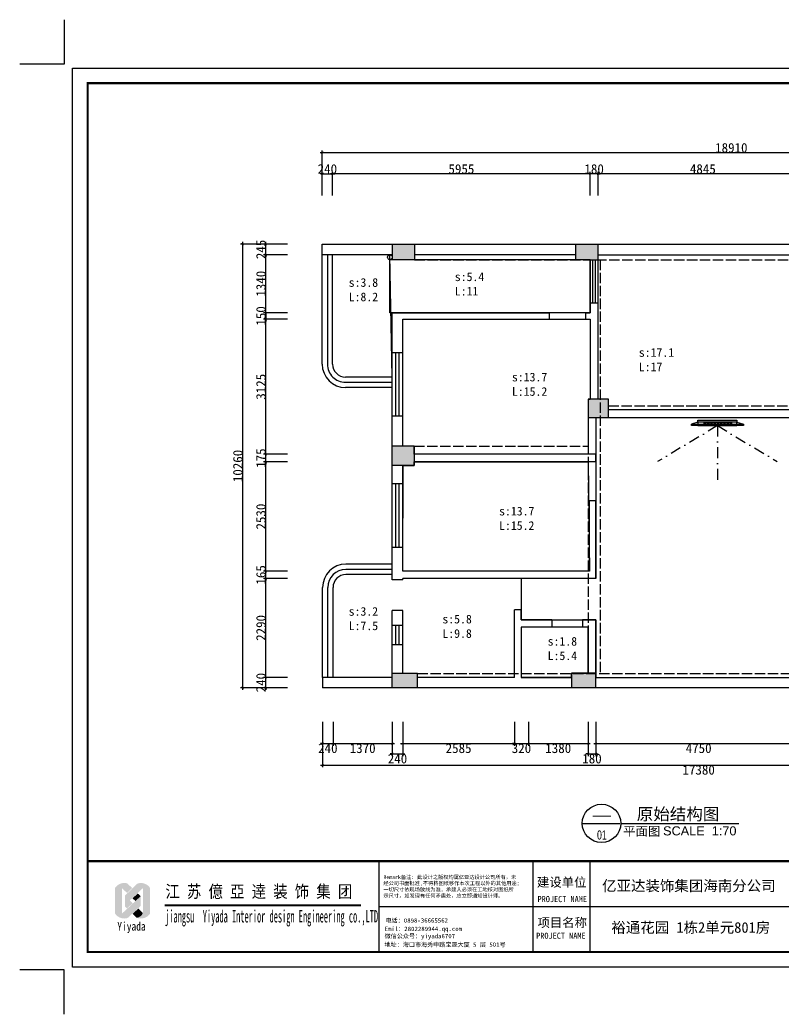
# Model space of a CAD drawing. Header units: millimetres. Extents: x 39175 to 443077, y -41362 to 75939.
# Drawn here: x 304433 to 322071, y 9799 to 32791 of the extents above; entities that cross this region are included whole.
import ezdxf
from ezdxf.enums import TextEntityAlignment as Align

# ---------------------------------------------------------------- set-up
doc = ezdxf.new("R2010")
doc.units = ezdxf.units.MM
doc.linetypes.add('ACAD_ISO02W100', pattern=[15, 12, -3])
doc.linetypes.add('DASHDOT', pattern=[1, 0.5, -0.25, 0, -0.25])
for name, color, linetype in [('0-01图框模板说明', 2, 'Continuous'), ('0-02图框细线', 136, 'Continuous'), ('016-P平面家具', 51, 'Continuous'), ('06其他', 8, 'Continuous'), ('TK', 1, 'Continuous'), ('阿拉1', 8, 'Continuous')]:
    doc.layers.add(name, color=color, linetype=linetype)
doc.layers.add('Z not print', color=8, linetype='Continuous', plot=False)
doc.styles.add('ar', font='arial.ttf')
doc.styles.add('H1', font='')
doc.styles.add('ST', font='')
doc.styles.get("Standard").update_dxf_attribs({"font": ''})
doc.styles.add('黑体', font='simhei.ttf')
doc.styles.get('H1').set_extended_font_data('SimSun')
doc.styles.get('ST').set_extended_font_data('NSimSun')
doc.styles.get('Standard').set_extended_font_data('NSimSun')
doc.linetypes.add('FENCELINE1', pattern='A,6.35,-2.54,[133,ltypeshp.shx,S=2.54,R=0,X=-2.54,Y=0],-2.54,25.4', length=36.83)
doc.dimstyles.new('ISO-25', dxfattribs={"dimtxt": 220, "dimasz": 50, "dimexe": 50, "dimexo": 0.625, "dimtad": 2, "dimdec": 0, "dimtxsty": 'Standard', "dimblk": 'ARCHTICK', "dimcen": 2.5, "dimdle": 50, "dimclrd": 251, "dimclre": 251, "dimclrt": 51, "dimadec": 0, "dimazin": 0, "dimtfac": 1, "dimtdec": 0, "dimtix": 1, "dimtmove": 2, "dimatfit": 3, "dimfxl": 500, "dimfxlon": 1, "dimarcsym": 0})

# ---------------------------------------------------------------- blocks, each defined once
blk = doc.blocks.new('hgggg')
at = {"layer": '06其他', "linetype": 'ByBlock'}
h = blk.add_hatch(color=7, dxfattribs=at)
h.set_gradient(color1=(255, 241, 220), color2=(255, 110, 0), rotation=45, tint=1, name='HEMISPHERICAL')
h.paths.add_polyline_path([(3236.45, 404.6), (3236.45, 404.49, -0.16489), (3238.73, 404.49), (3240.42, 402.87), (3242.1, 404.5), (3240.44, 406.09, 0.313173)])
h = blk.add_hatch(color=20, dxfattribs=at)
h.set_gradient(color1=(255, 63, 0), color2=(253, 236, 196), tint=1, name='HEMISPHERICAL')
h.paths.add_polyline_path([(3236.45, 396.06, 0.322561), (3240.57, 394.61, -0.167756), (3238.73, 396.1), (3238.73, 404.49, 0.16489), (3236.45, 404.49)])
h = blk.add_hatch(color=16, dxfattribs=at)
h.set_gradient(color1=(127, 0, 0), color2=(204, 0, 0), rotation=135, tint=1, name='INVHEMISPHERICAL')
h.paths.add_polyline_path([(3239.73, 402.05), (3241.33, 400.45), (3245.63, 404.5, -0.337042), (3247.93, 404.67, 0.33371), (3243.79, 405.98)])
h = blk.add_hatch(color=1, dxfattribs=at)
h.set_gradient(color1=(255, 0, 0), color2=(255, 127, 0), tint=1, name='INVHEMISPHERICAL')
h.paths.add_polyline_path([(3247.93, 404.67, 0.339601), (3245.61, 404.49), (3245.61, 396.3, -0.318809), (3243.51, 394.73, 0.343219), (3247.93, 395.99)])
h = blk.add_hatch(color=20, dxfattribs=at)
h.set_gradient(color1=(255, 63, 0), color2=(253, 236, 196), rotation=45, tint=1)
h.paths.add_polyline_path([(3238.73, 396.1, 0.167756), (3240.57, 394.61), (3244.88, 398.63), (3244.88, 401.83)])
h = blk.add_hatch(color=18, dxfattribs=at)
h.set_gradient(color1=(76, 0, 0), color2=(127, 0, 0), rotation=45, tint=1, name='CURVED')
h.paths.add_polyline_path([(3239.73, 402.05), (3239.73, 398.39), (3240.37, 397.77), (3242.25, 399.53)])
h = blk.add_hatch(color=11, dxfattribs=at)
h.set_gradient(color1=(254, 140, 88), color2=(97, 0, 2), rotation=45, tint=1, name='HEMISPHERICAL')
h.paths.add_polyline_path([(3242.22, 401.14), (3243.16, 400.23), (3244.88, 401.83), (3243.92, 402.75)])
h = blk.add_hatch(color=16, dxfattribs=at)
h.set_gradient(color1=(127, 0, 0), color2=(204, 0, 0), rotation=45, tint=1, name='CURVED')
h.paths.add_polyline_path([(3245.61, 396.3), (3244.1, 397.75), (3242.21, 395.99), (3243.51, 394.73, 0.318809)])
at = {"layer": '0-01图框模板说明', "color": 2, "const_width": 0.724}
blk.add_lwpolyline([(3637.38, 670.41), (3637.38, 383.41), (3227.38, 383.41), (3227.38, 670.41)], close=True, dxfattribs=at)
blk.add_lwpolyline([(3637.38, 413.41), (3227.33, 413.41)], dxfattribs=at)
at = {"layer": '0-02图框细线'}
for p, q in [((3323.65, 383.41), (3323.65, 413.41)), ((3374.42, 383.24), (3374.42, 413.41)), ((3393.31, 383.24), (3393.31, 413.41)), ((3323.65, 398.41), (3637.38, 398.41))]:
    blk.add_line(p, q, dxfattribs=at)
blk.add_lwpolyline([(3642.38, 675.41), (3642.38, 378.41), (3222.38, 378.41), (3222.38, 675.41)], close=True, dxfattribs=at)
at = {"layer": '0-02图框细线', "ltscale": 0.2, "const_width": 0.666}
blk.add_lwpolyline([(3252.82, 398.77), (3317.66, 398.77)], dxfattribs=at)
at = {"layer": 'Z not print', "color": 5}
for points in [[(3219.62, 691.34), (3219.62, 676.74), (3205.02, 676.74)], [(3219.62, 362.88), (3219.62, 377.48), (3205.02, 377.48)]]:
    blk.add_lwpolyline(points, dxfattribs=at)
at = {"layer": '0-02图框细线'}
for s, insert, char_height, attachment_point in [('{\\fSimHei|b0|i0|c134|p2;Remark备注: 此设计之版权均属亿亚达设计公司所有，未\\P经公司书面批准,不得将图纸移作本次工程以外的其他用途;\\P一切尺寸依现场放线为准，承建人必须在工地核对图纸所\\P示尺寸，如发现有任何矛盾处，应立即通知设计师。}', (3325.04, 401.2), 1.2293, 7), ('{\\fSimSun|b0|i0|c134|p2;建设单位}', (3375.72, 406.29), 3, 4), ('{\\fSimSun|b0|i0|c134|p2;PROJECT NAME}', (3375.92, 400.86), 2, 4), ('{\\fSimSun|b0|i0|c134|p2;电话：0898-36665562  }', (3325.75, 393.73), 1.4341, 4), ('{\\fSimSun|b0|i0|c134|p2;项目名称}', (3375.89, 392.95), 3, 4), ('{\\fSimSun|b0|i0|c134|p2;Emil：2802289944.qq.com}', (3325.43, 390.84), 1.4341, 4), ('{\\fSimSun|b0|i0|c134|p2;微信公众号：yiyada6707}', (3325.43, 388.43), 1.4341, 4), ('{\\fSimSun|b0|i0|c134|p2;PROJECT NAME}', (3375.46, 388.74), 2, 4), ('{\\fSimSun|b0|i0|c134|p2;地址：海口市海秀中路宝晟大厦 5 层 501号}', (3325.41, 385.76), 1.4341, 4)]:
    blk.add_mtext(s, dxfattribs=dict(at, insert=insert, char_height=char_height, attachment_point=attachment_point))
at = {"layer": '0-02图框细线', "attachment_point": 5, "style": '黑体'}
for s, insert, char_height in [('亿亚达装饰集团海南分公司', (3425.87, 405.07), 3.5), ('{\\fSimSun|b0|i0|c134|p2;\\H0.875x;裕通花园 1栋2单元801房\\H1.143x; }', (3426.52, 391.31), 4)]:
    blk.add_mtext(s, dxfattribs=dict(at, insert=insert, char_height=char_height))
at = {"layer": 'TK', "color": 150, "style": 'H1'}
for s, height, width, p in [('江 苏 億 亞 逹 装 饰 集 团', 4.0976, 0.85, (3253.05, 401.34)), ('jiangsu  Yiyada Interior design Engineering co.,LTD', 4.0976, 0.43, (3252.98, 393.15)), ('Yiyada ', 2.868, 0.8, (3237.17, 390.46))]:
    blk.add_text(s, height=height, dxfattribs=dict(at, width=width)).set_placement(p)
blk = doc.blocks.new('_ArchTick')
at = {"color": 0, "linetype": 'ByBlock', "const_width": 0.15}
blk.add_lwpolyline([(-0.5, -0.5), (0.5, 0.5)], dxfattribs=at)
blk = doc.blocks.new('*D324')
at = {"color": 251, "lineweight": -2, "transparency": 16777216}
for p, q in [((311429, 16556), (311429, 16006)), ((311669, 16556), (311669, 16006)), ((311429, 16056), (311379, 16056)), ((311429, 16056), (311669, 16056)), ((311669, 16056), (311719, 16056))]:
    blk.add_line(p, q, dxfattribs=at)
at = {"layer": 'Defpoints', "color": 0, "transparency": 16777216}
for p in [(311429, 17585), (311669, 17585), (311669, 16056)]:
    blk.add_point(p, dxfattribs=at)
at = {"color": 251, "lineweight": -2, "transparency": 16777216, "xscale": 50, "yscale": 50, "zscale": 50}
blk.add_blockref('_ArchTick', (311429, 16056), dxfattribs=at)
at = {"color": 251, "lineweight": -2, "transparency": 16777216, "xscale": 50, "yscale": 50, "zscale": 50, "rotation": 180}
blk.add_blockref('_ArchTick', (311669, 16056), dxfattribs=at)
at = {"color": 51, "transparency": 16777216, "insert": (311549, 15945), "char_height": 220, "attachment_point": 5}
blk.add_mtext('240', dxfattribs=at)
blk = doc.blocks.new('*D325')
at = {"color": 251, "lineweight": -2, "transparency": 16777216}
for p, q in [((311669, 16556), (311669, 16006)), ((313039, 16556), (313039, 16006)), ((311619, 16056), (313089, 16056))]:
    blk.add_line(p, q, dxfattribs=at)
at = {"layer": 'Defpoints', "color": 0, "transparency": 16777216}
for p in [(311669, 17585), (313039, 17585), (313039, 16056)]:
    blk.add_point(p, dxfattribs=at)
at = {"color": 251, "lineweight": -2, "transparency": 16777216, "xscale": 50, "yscale": 50, "zscale": 50, "rotation": 180}
blk.add_blockref('_ArchTick', (311669, 16056), dxfattribs=at)
at = {"color": 251, "lineweight": -2, "transparency": 16777216, "xscale": 50, "yscale": 50, "zscale": 50}
blk.add_blockref('_ArchTick', (313039, 16056), dxfattribs=at)
at = {"color": 51, "transparency": 16777216, "insert": (312354, 15945), "char_height": 220, "attachment_point": 5}
blk.add_mtext('1370', dxfattribs=at)
blk = doc.blocks.new('*D335')
at = {"color": 251, "lineweight": -2, "transparency": 16777216}
for p, q in [((313039, 16316), (313039, 15766)), ((313279, 16316), (313279, 15766)), ((313039, 15816), (312989, 15816)), ((313039, 15816), (313279, 15816)), ((313279, 15816), (313329, 15816))]:
    blk.add_line(p, q, dxfattribs=at)
at = {"layer": 'Defpoints', "color": 0, "transparency": 16777216}
for p in [(313279, 17680), (313039, 17345), (313279, 15816)]:
    blk.add_point(p, dxfattribs=at)
at = {"color": 251, "lineweight": -2, "transparency": 16777216, "xscale": 50, "yscale": 50, "zscale": 50}
blk.add_blockref('_ArchTick', (313039, 15816), dxfattribs=at)
at = {"color": 251, "lineweight": -2, "transparency": 16777216, "xscale": 50, "yscale": 50, "zscale": 50, "rotation": 180}
blk.add_blockref('_ArchTick', (313279, 15816), dxfattribs=at)
at = {"color": 51, "transparency": 16777216, "insert": (313159, 15705), "char_height": 220, "attachment_point": 5}
blk.add_mtext('240', dxfattribs=at)
blk = doc.blocks.new('*D326')
at = {"color": 251, "lineweight": -2, "transparency": 16777216}
for p, q in [((313279, 16556), (313279, 16006)), ((315864, 16556), (315864, 16006)), ((313229, 16056), (315914, 16056))]:
    blk.add_line(p, q, dxfattribs=at)
at = {"layer": 'Defpoints', "color": 0, "transparency": 16777216}
for p in [(313279, 17680), (315864, 17585), (315864, 16056)]:
    blk.add_point(p, dxfattribs=at)
at = {"color": 251, "lineweight": -2, "transparency": 16777216, "xscale": 50, "yscale": 50, "zscale": 50, "rotation": 180}
blk.add_blockref('_ArchTick', (313279, 16056), dxfattribs=at)
at = {"color": 251, "lineweight": -2, "transparency": 16777216, "xscale": 50, "yscale": 50, "zscale": 50}
blk.add_blockref('_ArchTick', (315864, 16056), dxfattribs=at)
at = {"color": 51, "transparency": 16777216, "insert": (314571, 15945), "char_height": 220, "attachment_point": 5}
blk.add_mtext('2585', dxfattribs=at)
blk = doc.blocks.new('*D336')
at = {"color": 251, "lineweight": -2, "transparency": 16777216}
for p, q in [((315864, 16556), (315864, 16006)), ((316184, 16556), (316184, 16006)), ((315864, 16056), (315814, 16056)), ((315864, 16056), (316184, 16056)), ((316184, 16056), (316234, 16056))]:
    blk.add_line(p, q, dxfattribs=at)
at = {"layer": 'Defpoints', "color": 0, "transparency": 16777216}
for p in [(315864, 17585), (316184, 17585), (316184, 16056)]:
    blk.add_point(p, dxfattribs=at)
at = {"color": 251, "lineweight": -2, "transparency": 16777216, "xscale": 50, "yscale": 50, "zscale": 50}
blk.add_blockref('_ArchTick', (315864, 16056), dxfattribs=at)
at = {"color": 251, "lineweight": -2, "transparency": 16777216, "xscale": 50, "yscale": 50, "zscale": 50, "rotation": 180}
blk.add_blockref('_ArchTick', (316184, 16056), dxfattribs=at)
at = {"color": 51, "transparency": 16777216, "insert": (316024, 15945), "char_height": 220, "attachment_point": 5}
blk.add_mtext('320', dxfattribs=at)
blk = doc.blocks.new('*D327')
at = {"color": 251, "lineweight": -2, "transparency": 16777216}
for p, q in [((316184, 16556), (316184, 16006)), ((317564, 16556), (317564, 16006)), ((316134, 16056), (317614, 16056))]:
    blk.add_line(p, q, dxfattribs=at)
at = {"layer": 'Defpoints', "color": 0, "transparency": 16777216}
for p in [(316184, 17585), (317564, 17685), (317564, 16056)]:
    blk.add_point(p, dxfattribs=at)
at = {"color": 251, "lineweight": -2, "transparency": 16777216, "xscale": 50, "yscale": 50, "zscale": 50, "rotation": 180}
blk.add_blockref('_ArchTick', (316184, 16056), dxfattribs=at)
at = {"color": 251, "lineweight": -2, "transparency": 16777216, "xscale": 50, "yscale": 50, "zscale": 50}
blk.add_blockref('_ArchTick', (317564, 16056), dxfattribs=at)
at = {"color": 51, "transparency": 16777216, "insert": (316874, 15945), "char_height": 220, "attachment_point": 5}
blk.add_mtext('1380', dxfattribs=at)
blk = doc.blocks.new('*D337')
at = {"color": 251, "lineweight": -2, "transparency": 16777216}
for p, q in [((317564, 16316), (317564, 15766)), ((317744, 16316), (317744, 15766)), ((317564, 15816), (317514, 15816)), ((317564, 15816), (317744, 15816)), ((317744, 15816), (317794, 15816))]:
    blk.add_line(p, q, dxfattribs=at)
at = {"layer": 'Defpoints', "color": 0, "transparency": 16777216}
for p in [(317564, 17685), (317744, 17345), (317744, 15816)]:
    blk.add_point(p, dxfattribs=at)
at = {"color": 251, "lineweight": -2, "transparency": 16777216, "xscale": 50, "yscale": 50, "zscale": 50}
blk.add_blockref('_ArchTick', (317564, 15816), dxfattribs=at)
at = {"color": 251, "lineweight": -2, "transparency": 16777216, "xscale": 50, "yscale": 50, "zscale": 50, "rotation": 180}
blk.add_blockref('_ArchTick', (317744, 15816), dxfattribs=at)
at = {"color": 51, "transparency": 16777216, "insert": (317654, 15705), "char_height": 220, "attachment_point": 5}
blk.add_mtext('180', dxfattribs=at)
blk = doc.blocks.new('*D328')
at = {"color": 251, "lineweight": -2, "transparency": 16777216}
for p, q in [((317744, 16556), (317744, 16006)), ((322494, 16556), (322494, 16006)), ((317694, 16056), (322544, 16056))]:
    blk.add_line(p, q, dxfattribs=at)
at = {"layer": 'Defpoints', "color": 0, "transparency": 16777216}
for p in [(317744, 17585), (322494, 17585), (322494, 16056)]:
    blk.add_point(p, dxfattribs=at)
at = {"color": 251, "lineweight": -2, "transparency": 16777216, "xscale": 50, "yscale": 50, "zscale": 50, "rotation": 180}
blk.add_blockref('_ArchTick', (317744, 16056), dxfattribs=at)
at = {"color": 251, "lineweight": -2, "transparency": 16777216, "xscale": 50, "yscale": 50, "zscale": 50}
blk.add_blockref('_ArchTick', (322494, 16056), dxfattribs=at)
at = {"color": 51, "transparency": 16777216, "insert": (320119, 15945), "char_height": 220, "attachment_point": 5}
blk.add_mtext('4750', dxfattribs=at)
blk = doc.blocks.new('*D346')
at = {"color": 251, "lineweight": -2, "transparency": 16777216}
for p, q in [((311419, 29231), (311369, 29231)), ((311419, 28731), (311419, 29281)), ((311419, 29231), (311659, 29231)), ((311659, 28731), (311659, 29281)), ((311659, 29231), (311709, 29231))]:
    blk.add_line(p, q, dxfattribs=at)
at = {"layer": 'Defpoints', "color": 0, "transparency": 16777216}
for p in [(311659, 29231), (311419, 27360), (311659, 27360)]:
    blk.add_point(p, dxfattribs=at)
at = {"color": 251, "lineweight": -2, "transparency": 16777216, "xscale": 50, "yscale": 50, "zscale": 50}
blk.add_blockref('_ArchTick', (311419, 29231), dxfattribs=at)
at = {"color": 251, "lineweight": -2, "transparency": 16777216, "xscale": 50, "yscale": 50, "zscale": 50, "rotation": 180}
blk.add_blockref('_ArchTick', (311659, 29231), dxfattribs=at)
at = {"color": 51, "transparency": 16777216, "insert": (311539, 29342), "char_height": 220, "attachment_point": 5}
blk.add_mtext('240', dxfattribs=at)
blk = doc.blocks.new('*D347')
at = {"color": 251, "lineweight": -2, "transparency": 16777216}
for p, q in [((317664, 29231), (311609, 29231)), ((311659, 28731), (311659, 29281)), ((317614, 28731), (317614, 29281))]:
    blk.add_line(p, q, dxfattribs=at)
at = {"layer": 'Defpoints', "color": 0, "transparency": 16777216}
for p in [(311659, 29231), (311659, 27360), (317614, 27245)]:
    blk.add_point(p, dxfattribs=at)
at = {"color": 251, "lineweight": -2, "transparency": 16777216, "xscale": 50, "yscale": 50, "zscale": 50, "rotation": 180}
blk.add_blockref('_ArchTick', (311659, 29231), dxfattribs=at)
at = {"color": 251, "lineweight": -2, "transparency": 16777216, "xscale": 50, "yscale": 50, "zscale": 50}
blk.add_blockref('_ArchTick', (317614, 29231), dxfattribs=at)
at = {"color": 51, "transparency": 16777216, "insert": (314636, 29342), "char_height": 220, "attachment_point": 5}
blk.add_mtext('5955', dxfattribs=at)
blk = doc.blocks.new('*D348')
at = {"color": 251, "lineweight": -2, "transparency": 16777216}
for p, q in [((317614, 29231), (317564, 29231)), ((317614, 28731), (317614, 29281)), ((317794, 29231), (317614, 29231)), ((317794, 28731), (317794, 29281)), ((317794, 29231), (317844, 29231))]:
    blk.add_line(p, q, dxfattribs=at)
at = {"layer": 'Defpoints', "color": 0, "transparency": 16777216}
for p in [(317614, 29231), (317614, 27245), (317794, 27245)]:
    blk.add_point(p, dxfattribs=at)
at = {"color": 251, "lineweight": -2, "transparency": 16777216, "xscale": 50, "yscale": 50, "zscale": 50}
blk.add_blockref('_ArchTick', (317614, 29231), dxfattribs=at)
at = {"color": 251, "lineweight": -2, "transparency": 16777216, "xscale": 50, "yscale": 50, "zscale": 50, "rotation": 180}
blk.add_blockref('_ArchTick', (317794, 29231), dxfattribs=at)
at = {"color": 51, "transparency": 16777216, "insert": (317704, 29342), "char_height": 220, "attachment_point": 5}
blk.add_mtext('180', dxfattribs=at)
blk = doc.blocks.new('*D349')
at = {"color": 251, "lineweight": -2, "transparency": 16777216}
for p, q in [((322689, 29231), (317744, 29231)), ((317794, 28731), (317794, 29281)), ((322639, 28731), (322639, 29281))]:
    blk.add_line(p, q, dxfattribs=at)
at = {"layer": 'Defpoints', "color": 0, "transparency": 16777216}
for p in [(317794, 29231), (317794, 27245), (322639, 27245)]:
    blk.add_point(p, dxfattribs=at)
at = {"color": 251, "lineweight": -2, "transparency": 16777216, "xscale": 50, "yscale": 50, "zscale": 50, "rotation": 180}
blk.add_blockref('_ArchTick', (317794, 29231), dxfattribs=at)
at = {"color": 251, "lineweight": -2, "transparency": 16777216, "xscale": 50, "yscale": 50, "zscale": 50}
blk.add_blockref('_ArchTick', (322639, 29231), dxfattribs=at)
at = {"color": 51, "transparency": 16777216, "insert": (320216, 29342), "char_height": 220, "attachment_point": 5}
blk.add_mtext('4845', dxfattribs=at)
blk = doc.blocks.new('*D355')
at = {"color": 251, "lineweight": -2, "transparency": 16777216}
for p, q in [((310615, 17585), (310065, 17585)), ((310115, 17585), (310115, 17635)), ((310115, 17345), (310115, 17585)), ((310615, 17345), (310065, 17345)), ((310115, 17345), (310115, 17295))]:
    blk.add_line(p, q, dxfattribs=at)
at = {"layer": 'Defpoints', "color": 0, "transparency": 16777216}
for p in [(310115, 17585), (311669, 17585), (311429, 17345)]:
    blk.add_point(p, dxfattribs=at)
at = {"color": 251, "lineweight": -2, "transparency": 16777216, "xscale": 50, "yscale": 50, "zscale": 50}
for p, rotation in [((310115, 17585), 270), ((310115, 17345), 90)]:
    blk.add_blockref('_ArchTick', p, dxfattribs=dict(at, rotation=rotation))
at = {"color": 51, "transparency": 16777216, "insert": (310005, 17465), "char_height": 220, "attachment_point": 5, "rotation": 90}
blk.add_mtext('240', dxfattribs=at)
blk = doc.blocks.new('*D356')
at = {"color": 251, "lineweight": -2, "transparency": 16777216}
for p, q in [((310615, 19875), (310065, 19875)), ((310115, 17535), (310115, 19925)), ((310615, 17585), (310065, 17585))]:
    blk.add_line(p, q, dxfattribs=at)
at = {"layer": 'Defpoints', "color": 0, "transparency": 16777216}
for p in [(310115, 19875), (313279, 19875), (311669, 17585)]:
    blk.add_point(p, dxfattribs=at)
at = {"color": 251, "lineweight": -2, "transparency": 16777216, "xscale": 50, "yscale": 50, "zscale": 50}
for p, rotation in [((310115, 19875), 90), ((310115, 17585), 270)]:
    blk.add_blockref('_ArchTick', p, dxfattribs=dict(at, rotation=rotation))
at = {"color": 51, "transparency": 16777216, "insert": (310005, 18730), "char_height": 220, "attachment_point": 5, "rotation": 90}
blk.add_mtext('2290', dxfattribs=at)
blk = doc.blocks.new('*D357')
at = {"color": 251, "lineweight": -2, "transparency": 16777216}
for p, q in [((310615, 20040), (310065, 20040)), ((310115, 20040), (310115, 20090)), ((310115, 19875), (310115, 20040)), ((310615, 19875), (310065, 19875)), ((310115, 19875), (310115, 19825))]:
    blk.add_line(p, q, dxfattribs=at)
at = {"layer": 'Defpoints', "color": 0, "transparency": 16777216}
for p in [(310115, 20040), (313279, 20040), (313279, 19875)]:
    blk.add_point(p, dxfattribs=at)
at = {"color": 251, "lineweight": -2, "transparency": 16777216, "xscale": 50, "yscale": 50, "zscale": 50}
for p, rotation in [((310115, 20040), 270), ((310115, 19875), 90)]:
    blk.add_blockref('_ArchTick', p, dxfattribs=dict(at, rotation=rotation))
at = {"color": 51, "transparency": 16777216, "insert": (310005, 19957), "char_height": 220, "attachment_point": 5, "rotation": 90}
blk.add_mtext('165', dxfattribs=at)
blk = doc.blocks.new('*D358')
at = {"color": 251, "lineweight": -2, "transparency": 16777216}
for p, q in [((310615, 22570), (310065, 22570)), ((310115, 19990), (310115, 22620)), ((310615, 20040), (310065, 20040))]:
    blk.add_line(p, q, dxfattribs=at)
at = {"layer": 'Defpoints', "color": 0, "transparency": 16777216}
for p in [(310115, 22570), (313544, 22570), (313279, 20040)]:
    blk.add_point(p, dxfattribs=at)
at = {"color": 251, "lineweight": -2, "transparency": 16777216, "xscale": 50, "yscale": 50, "zscale": 50}
for p, rotation in [((310115, 22570), 90), ((310115, 20040), 270)]:
    blk.add_blockref('_ArchTick', p, dxfattribs=dict(at, rotation=rotation))
at = {"color": 51, "transparency": 16777216, "insert": (310005, 21305), "char_height": 220, "attachment_point": 5, "rotation": 90}
blk.add_mtext('2530', dxfattribs=at)
blk = doc.blocks.new('*D359')
at = {"color": 251, "lineweight": -2, "transparency": 16777216}
for p, q in [((310115, 22745), (310115, 22795)), ((310615, 22745), (310065, 22745)), ((310615, 22570), (310065, 22570)), ((310115, 22570), (310115, 22745)), ((310115, 22570), (310115, 22520))]:
    blk.add_line(p, q, dxfattribs=at)
at = {"layer": 'Defpoints', "color": 0, "transparency": 16777216}
for p in [(310115, 22745), (313544, 22745), (313544, 22570)]:
    blk.add_point(p, dxfattribs=at)
at = {"color": 251, "lineweight": -2, "transparency": 16777216, "xscale": 50, "yscale": 50, "zscale": 50}
for p, rotation in [((310115, 22745), 270), ((310115, 22570), 90)]:
    blk.add_blockref('_ArchTick', p, dxfattribs=dict(at, rotation=rotation))
at = {"color": 51, "transparency": 16777216, "insert": (310005, 22657), "char_height": 220, "attachment_point": 5, "rotation": 90}
blk.add_mtext('175', dxfattribs=at)
blk = doc.blocks.new('*D360')
at = {"color": 251, "lineweight": -2, "transparency": 16777216}
for p, q in [((310615, 25870), (310065, 25870)), ((310115, 22695), (310115, 25920)), ((310615, 22745), (310065, 22745))]:
    blk.add_line(p, q, dxfattribs=at)
at = {"layer": 'Defpoints', "color": 0, "transparency": 16777216}
for p in [(310115, 25870), (313279, 25870), (313544, 22745)]:
    blk.add_point(p, dxfattribs=at)
at = {"color": 251, "lineweight": -2, "transparency": 16777216, "xscale": 50, "yscale": 50, "zscale": 50}
for p, rotation in [((310115, 25870), 90), ((310115, 22745), 270)]:
    blk.add_blockref('_ArchTick', p, dxfattribs=dict(at, rotation=rotation))
at = {"color": 51, "transparency": 16777216, "insert": (310005, 24307), "char_height": 220, "attachment_point": 5, "rotation": 90}
blk.add_mtext('3125', dxfattribs=at)
blk = doc.blocks.new('*D361')
at = {"color": 251, "lineweight": -2, "transparency": 16777216}
for p, q in [((310615, 26020), (310065, 26020)), ((310115, 26020), (310115, 26070)), ((310115, 26020), (310115, 25870)), ((310615, 25870), (310065, 25870)), ((310115, 25870), (310115, 25820))]:
    blk.add_line(p, q, dxfattribs=at)
at = {"layer": 'Defpoints', "color": 0, "transparency": 16777216}
for p in [(313039, 26020), (310115, 25870), (313279, 25870)]:
    blk.add_point(p, dxfattribs=at)
at = {"color": 251, "lineweight": -2, "transparency": 16777216, "xscale": 50, "yscale": 50, "zscale": 50}
for p, rotation in [((310115, 26020), 270), ((310115, 25870), 90)]:
    blk.add_blockref('_ArchTick', p, dxfattribs=dict(at, rotation=rotation))
at = {"color": 51, "transparency": 16777216, "insert": (310005, 25945), "char_height": 220, "attachment_point": 5, "rotation": 90}
blk.add_mtext('150', dxfattribs=at)
blk = doc.blocks.new('*D362')
at = {"color": 251, "lineweight": -2, "transparency": 16777216}
for p, q in [((310115, 25970), (310115, 27410)), ((310615, 27360), (310065, 27360)), ((310615, 26020), (310065, 26020))]:
    blk.add_line(p, q, dxfattribs=at)
at = {"layer": 'Defpoints', "color": 0, "transparency": 16777216}
for p in [(310115, 27360), (313549, 27360), (313039, 26020)]:
    blk.add_point(p, dxfattribs=at)
at = {"color": 251, "lineweight": -2, "transparency": 16777216, "xscale": 50, "yscale": 50, "zscale": 50}
for p, rotation in [((310115, 27360), 90), ((310115, 26020), 270)]:
    blk.add_blockref('_ArchTick', p, dxfattribs=dict(at, rotation=rotation))
at = {"color": 51, "transparency": 16777216, "insert": (310005, 26690), "char_height": 220, "attachment_point": 5, "rotation": 90}
blk.add_mtext('1340', dxfattribs=at)
blk = doc.blocks.new('*D363')
at = {"color": 251, "lineweight": -2, "transparency": 16777216}
for p, q in [((310615, 27605), (310065, 27605)), ((310115, 27605), (310115, 27655)), ((310115, 27360), (310115, 27605)), ((310615, 27360), (310065, 27360)), ((310115, 27360), (310115, 27310))]:
    blk.add_line(p, q, dxfattribs=at)
at = {"layer": 'Defpoints', "color": 0, "transparency": 16777216}
for p in [(310115, 27605), (311419, 27605), (313549, 27360)]:
    blk.add_point(p, dxfattribs=at)
at = {"color": 251, "lineweight": -2, "transparency": 16777216, "xscale": 50, "yscale": 50, "zscale": 50}
for p, rotation in [((310115, 27605), 270), ((310115, 27360), 90)]:
    blk.add_blockref('_ArchTick', p, dxfattribs=dict(at, rotation=rotation))
at = {"color": 51, "transparency": 16777216, "insert": (310005, 27482), "char_height": 220, "attachment_point": 5, "rotation": 90}
blk.add_mtext('245', dxfattribs=at)
blk = doc.blocks.new('*D333')
at = {"color": 251, "lineweight": -2, "transparency": 16777216}
for p, q in [((311429, 16056), (311429, 15506)), ((328809, 16056), (328809, 15506)), ((311379, 15556), (328859, 15556))]:
    blk.add_line(p, q, dxfattribs=at)
at = {"layer": 'Defpoints', "color": 0, "transparency": 16777216}
for p in [(328809, 18590), (311429, 17345), (328809, 15556)]:
    blk.add_point(p, dxfattribs=at)
at = {"color": 251, "lineweight": -2, "transparency": 16777216, "xscale": 50, "yscale": 50, "zscale": 50, "rotation": 180}
blk.add_blockref('_ArchTick', (311429, 15556), dxfattribs=at)
at = {"color": 251, "lineweight": -2, "transparency": 16777216, "xscale": 50, "yscale": 50, "zscale": 50}
blk.add_blockref('_ArchTick', (328809, 15556), dxfattribs=at)
at = {"color": 51, "transparency": 16777216, "insert": (320119, 15445), "char_height": 220, "attachment_point": 5}
blk.add_mtext('17380', dxfattribs=at)
blk = doc.blocks.new('*D334')
at = {"color": 251, "lineweight": -2, "transparency": 16777216}
for p, q in [((311369, 29721), (330379, 29721)), ((311419, 29221), (311419, 29771)), ((330329, 29221), (330329, 29771))]:
    blk.add_line(p, q, dxfattribs=at)
at = {"layer": 'Defpoints', "color": 0, "transparency": 16777216}
for p in [(330329, 29721), (311419, 27605), (330329, 27605)]:
    blk.add_point(p, dxfattribs=at)
at = {"color": 251, "lineweight": -2, "transparency": 16777216, "xscale": 50, "yscale": 50, "zscale": 50, "rotation": 180}
blk.add_blockref('_ArchTick', (311419, 29721), dxfattribs=at)
at = {"color": 251, "lineweight": -2, "transparency": 16777216, "xscale": 50, "yscale": 50, "zscale": 50}
blk.add_blockref('_ArchTick', (330329, 29721), dxfattribs=at)
at = {"color": 51, "transparency": 16777216, "insert": (320874, 29832), "char_height": 220, "attachment_point": 5}
blk.add_mtext('18910', dxfattribs=at)
blk = doc.blocks.new('*D365')
at = {"color": 251, "lineweight": -2, "transparency": 16777216}
for p, q in [((310081, 27605), (309531, 27605)), ((309581, 17295), (309581, 27655)), ((310081, 17345), (309531, 17345))]:
    blk.add_line(p, q, dxfattribs=at)
at = {"layer": 'Defpoints', "color": 0, "transparency": 16777216}
for p in [(309581, 27605), (311429, 27605), (311429, 17345)]:
    blk.add_point(p, dxfattribs=at)
at = {"color": 251, "lineweight": -2, "transparency": 16777216, "xscale": 50, "yscale": 50, "zscale": 50}
for p, rotation in [((309581, 27605), 90), ((309581, 17345), 270)]:
    blk.add_blockref('_ArchTick', p, dxfattribs=dict(at, rotation=rotation))
at = {"color": 51, "transparency": 16777216, "insert": (309470, 22475), "char_height": 220, "attachment_point": 5, "rotation": 90}
blk.add_mtext('10260', dxfattribs=at)
blk = doc.blocks.new('A$C3CBC0539')
at = {"color": 250, "linetype": 'DASHDOT', "ltscale": 500}
for q in [(0, 1273), (1382, 835), (2765, 1273)]:
    blk.add_line((1382, 2105), q, dxfattribs=at)
at = {"color": 51}
for p, q in [((932, 2185), (780, 2141)), ((780, 2141), (1988, 2141)), ((780, 2105), (780, 2141)), ((1988, 2105), (780, 2105)), ((932, 2229), (1833, 2229)), ((932, 2185), (932, 2229)), ((1833, 2185), (932, 2185)), ((1832, 2185), (932, 2185)), ((932, 2185), (932, 2105)), ((932, 2105), (1832, 2105)), ((1832, 2105), (1832, 2185)), ((1832, 2185), (1988, 2141)), ((1833, 2229), (1833, 2185)), ((1988, 2141), (1988, 2105))]:
    blk.add_line(p, q, dxfattribs=at)
at = {"layer": '阿拉1', "color": 8}
for p, q in [((1076, 2185), (1706, 2185)), ((1706, 2141), (1076, 2141))]:
    blk.add_line(p, q, dxfattribs=at)
at = {"layer": '阿拉1', "color": 250}
for p, q in [((1076, 2141), (1076, 2185)), ((1088, 2141), (1088, 2185)), ((1113, 2141), (1113, 2185)), ((1163, 2141), (1163, 2185)), ((1188, 2141), (1188, 2185)), ((1238, 2141), (1238, 2185)), ((1263, 2141), (1263, 2185)), ((1313, 2141), (1313, 2185)), ((1338, 2141), (1338, 2185)), ((1388, 2141), (1388, 2185)), ((1413, 2141), (1413, 2185)), ((1463, 2141), (1463, 2185)), ((1488, 2141), (1488, 2185)), ((1538, 2141), (1538, 2185)), ((1563, 2141), (1563, 2185)), ((1613, 2141), (1613, 2185)), ((1638, 2141), (1638, 2185)), ((1688, 2141), (1688, 2185)), ((1706, 2185), (1706, 2141))]:
    blk.add_line(p, q, dxfattribs=at)

msp = doc.modelspace()

# ---------------------------------------------------------------- hatches: boundary and pattern name
h = msp.add_hatch(color=8)
h.dxf.hatch_style = 1
h.paths.add_polyline_path([(317793.8, 27604.7), (317283.8, 27604.7), (317283.8, 27244.7), (317613.8, 27244.7), (317793.8, 27244.7)])
h.paths.add_polyline_path([(322798.8, 27604.7), (322293.8, 27604.7), (322293.8, 27244.7), (322798.8, 27244.7)])
h.paths.add_polyline_path([(318033.8, 24019.7), (317613.8, 24019.7), (317563.8, 24019.7), (317563.8, 23589.7), (318033.8, 23589.7)])
h.paths.add_polyline_path([(322788.8, 24069.7), (322298.8, 24069.7), (322298.8, 23589.7), (322788.8, 23589.7)])
h.paths.add_polyline_path([(328808.8, 24049.7), (328308.8, 24049.7), (328308.8, 23589.7), (328808.8, 23589.7)])
h.paths.add_polyline_path([(328808.8, 27604.7), (328308.8, 27604.7), (328308.8, 27244.7), (328808.8, 27244.7)])
h.paths.add_polyline_path([(313548.8, 27604.7), (313038.8, 27604.7), (313038.8, 27244.7), (313548.8, 27244.7)])
h.paths.add_polyline_path([(313543.8, 22934.7), (313038.8, 22934.7), (313038.8, 22489.7), (313543.8, 22489.7)])
h = msp.add_hatch(color=8)
h.dxf.hatch_style = 1
h.paths.add_polyline_path([(313618.8, 17679.7), (313038.8, 17679.7), (313038.8, 17344.7), (313618.8, 17344.7)])
h.paths.add_polyline_path([(317743.8, 17684.7), (317183.8, 17684.7), (317183.8, 17344.7), (317743.8, 17344.7)])

# ---------------------------------------------------------------- linework, layer by layer
for p, q in [((311418.8, 27604.7), (330328.8, 27604.7)), ((311418.8, 27359.7), (311418.8, 27604.7)), ((313038.8, 27604.7), (313038.8, 27244.7)), ((313548.8, 27604.7), (313548.8, 27244.7)), ((317283.8, 27244.7), (317283.8, 27604.7)), ((317793.8, 27244.7), (317793.8, 27604.7)), ((311658.8, 27359.7), (311418.8, 27359.7)), ((313038.8, 27359.7), (311658.8, 27359.7)), ((313548.8, 27244.7), (313038.8, 27244.7)), ((317283.8, 27359.7), (313548.8, 27359.7)), ((317613.8, 27244.7), (317283.8, 27244.7)), ((317613.8, 27244.7), (317793.8, 27244.7)), ((317793.8, 27359.7), (322293.8, 27359.7)), ((317613.8, 26019.7), (317613.8, 26249.7)), ((317613.8, 26249.7), (317793.8, 26249.7)), ((317793.8, 24019.7), (317793.8, 26249.7)), ((313038.8, 26019.7), (316668.8, 26019.7)), ((313038.8, 25094.7), (313038.8, 26019.7)), ((316668.8, 25869.7), (316668.8, 26019.7)), ((317513.8, 25869.7), (317513.8, 26019.7)), ((317513.8, 26019.7), (317613.8, 26019.7)), ((313278.8, 25094.7), (313278.8, 25869.7)), ((313278.8, 25869.7), (316668.8, 25869.7)), ((317513.8, 25869.7), (317613.8, 25869.7)), ((317613.8, 25869.7), (317613.8, 24019.7)), ((313278.8, 25094.7), (313038.8, 25094.7)), ((317563.8, 24019.7), (317613.8, 24019.7)), ((317563.8, 24019.7), (317563.8, 23589.7)), ((318033.8, 24019.7), (317613.8, 24019.7)), ((318033.8, 23589.7), (318033.8, 24019.7)), ((322298.8, 23769.7), (318033.8, 23769.7)), ((313038.8, 22064.7), (313038.8, 23629.7)), ((313278.8, 23629.7), (313038.8, 23629.7)), ((313278.8, 22934.7), (313278.8, 23629.7)), ((322788.8, 23589.7), (317563.8, 23589.7)), ((313543.8, 22934.7), (313038.8, 22934.7)), ((313543.8, 22934.7), (313543.8, 22489.7)), ((313543.8, 22744.7), (313543.8, 22934.7)), ((317743.8, 22744.7), (313543.8, 22744.7)), ((317743.8, 22569.7), (313543.8, 22569.7)), ((317743.8, 22569.7), (317743.8, 22744.7)), ((313543.8, 22489.7), (313038.8, 22489.7)), ((313278.8, 22064.7), (313278.8, 22489.7)), ((313278.8, 22064.7), (313038.8, 22064.7)), ((317593.8, 20039.7), (317593.8, 21669.7)), ((317743.8, 21669.7), (317593.8, 21669.7)), ((317743.8, 19874.7), (317743.8, 21669.7)), ((313038.8, 20204.7), (313038.8, 20589.7)), ((313278.8, 20589.7), (313038.8, 20589.7)), ((313278.8, 20039.7), (313278.8, 20589.7)), ((313038.8, 19964.7), (313038.8, 20204.7)), ((317593.8, 20039.7), (313278.8, 20039.7)), ((313038.8, 19844.7), (313038.8, 19964.7)), ((313278.8, 19844.7), (313038.8, 19844.7)), ((313278.8, 19844.7), (313278.8, 19874.7)), ((317743.8, 19874.7), (313278.8, 19874.7)), ((313038.8, 18789.7), (313038.8, 19134.7)), ((313278.8, 19134.7), (313038.8, 19134.7)), ((313278.8, 18789.7), (313278.8, 19134.7)), ((315863.8, 17584.7), (315863.8, 19144.7)), ((316013.8, 19144.7), (315863.8, 19144.7)), ((316013.8, 18914.7), (316013.8, 19144.7)), ((316723.8, 18914.7), (316013.8, 18914.7)), ((316723.8, 18914.7), (316723.8, 18744.7)), ((317743.8, 18914.7), (317433.8, 18914.7)), ((317433.8, 18914.7), (317433.8, 18744.7)), ((317743.8, 17344.7), (317743.8, 18914.7)), ((313278.8, 18789.7), (313038.8, 18789.7)), ((316723.8, 18744.7), (316013.8, 18744.7)), ((316013.8, 18744.7), (316013.8, 17584.7)), ((317563.8, 18744.7), (317433.8, 18744.7)), ((317563.8, 18744.7), (317563.8, 17684.7)), ((313038.8, 17344.7), (313038.8, 18339.7)), ((313278.8, 18339.7), (313038.8, 18339.7)), ((313278.8, 17679.7), (313278.8, 18339.7)), ((311668.8, 17584.7), (311428.8, 17584.7)), ((311428.8, 17584.7), (311428.8, 17344.7)), ((313038.8, 17584.7), (311668.8, 17584.7)), ((313618.8, 17679.7), (313038.8, 17679.7)), ((313618.8, 17344.7), (313618.8, 17679.7)), ((315863.8, 17584.7), (313618.8, 17584.7)), ((317183.8, 17584.7), (316013.8, 17584.7)), ((317743.8, 17684.7), (317183.8, 17684.7)), ((317183.8, 17684.7), (317183.8, 17344.7)), ((317743.8, 17584.7), (322493.8, 17584.7)), ((324948.8, 17344.7), (311428.8, 17344.7)), ((318318.3, 14209.7), (321049.8, 14209.7))]:
    msp.add_line(p, q)
at = {"color": 51}
for p, q in [((311418.8, 24829.7), (311418.8, 27359.7)), ((311658.8, 24829.7), (311658.8, 27359.7)), ((317673.8, 26249.7), (317673.8, 27244.7)), ((317733.8, 26249.7), (317733.8, 27244.7)), ((313118.8, 23629.7), (313118.8, 25094.7)), ((313198.8, 23629.7), (313198.8, 25094.7)), ((313038.8, 24529.7), (311958.8, 24529.7)), ((313038.8, 24289.7), (311958.8, 24289.7)), ((313118.8, 20589.7), (313118.8, 22064.7)), ((313198.8, 20589.7), (313198.8, 22064.7)), ((313038.8, 20204.7), (311968.8, 20204.7)), ((313038.8, 19964.7), (311968.8, 19964.7)), ((311428.8, 17584.7), (311428.8, 19664.7)), ((311668.8, 17584.7), (311668.8, 19664.7)), ((313118.8, 18339.7), (313118.8, 18789.7)), ((313198.8, 18339.7), (313198.8, 18789.7))]:
    msp.add_line(p, q, dxfattribs=at)
at = {"color": 1, "linetype": 'ACAD_ISO02W100', "ltscale": 20}
for p, q in [((313548.8, 27244.7), (328808.8, 27244.7)), ((317843.8, 27244.7), (317843.8, 17684.7)), ((318033.8, 23869.7), (328308.8, 23869.7)), ((317563.8, 23589.7), (317563.8, 17684.7)), ((313543.8, 22934.7), (317563.8, 22934.7)), ((313618.8, 17679.7), (324708.8, 17679.7))]:
    msp.add_line(p, q, dxfattribs=at)
at = {"color": 251}
for p, q in [((317613.8, 26249.7), (317613.8, 27244.7)), ((317793.8, 26249.7), (317793.8, 27244.7)), ((313038.8, 23629.7), (313038.8, 25094.7)), ((313278.8, 23629.7), (313278.8, 25094.7)), ((313038.8, 20589.7), (313038.8, 22064.7)), ((313278.8, 20589.7), (313278.8, 22064.7)), ((313038.8, 18339.7), (313038.8, 18789.7)), ((313278.8, 18339.7), (313278.8, 18789.7))]:
    msp.add_line(p, q, dxfattribs=at)
at = {"color": 51, "linetype": 'FENCELINE1', "ltscale": 10}
for p, q in [((313038.8, 20084.7), (311968.8, 20084.7)), ((311548.8, 17584.7), (311548.8, 19664.7))]:
    msp.add_line(p, q, dxfattribs=at)
at = {"color": 2}
msp.add_line((317429.3, 14209.7), (318293.8, 14209.7), dxfattribs=at)
at = {"color": 3}
for points in [[(313038.8, 24529.7), (312982.7, 27357.2), (311418.8, 27359.7)], [(324708.8, 17584.7), (324708.8, 18829.7), (328298.8, 18829.7), (328298.8, 19019.7), (328568.8, 19019.7), (328568.8, 23589.7), (317743.8, 23589.7), (317743.8, 19874.7), (316013.8, 19874.7), (316013.8, 18914.7), (317743.8, 18914.7), (317743.8, 17584.7), (322493.8, 17584.7), (322493.8, 18864.7), (322753.8, 18864.7), (322753.8, 17584.7), (324708.8, 17584.7)], [(317593.8, 20039.7), (313278.8, 20039.7), (313291.3, 22489.7), (313543.8, 22489.7), (313543.8, 22569.7), (317563.8, 22569.7), (317593.8, 20039.7)], [(316013.8, 17584.7), (317183.8, 17584.7), (317183.8, 17679.7), (317563.8, 17684.7), (317563.8, 18744.7), (316013.8, 18744.7), (316013.8, 17584.7)]]:
    msp.add_lwpolyline(points, dxfattribs=at)
at = {"color": 51, "linetype": 'FENCELINE1', "ltscale": 10}
msp.add_lwpolyline([(311538.8, 27359.7), (311538.8, 24829.7, 0.1989124), (311661.8, 24532.7, 0.1989124), (311958.8, 24409.7), (313038.8, 24409.7)], format="xyb", dxfattribs=at)
at = {"color": 3}
for points in [[(312982.5, 27247.2), (317613.8, 27247.2), (317613.8, 26019.7), (312982.5, 26019.7)], [(317563.8, 22744.7), (313543.8, 22744.7), (313543.8, 22934.7), (313278.8, 22934.7), (313278.8, 25869.7), (316668.8, 25869.7), (317613.8, 25869.7), (317613.8, 24019.7), (317563.8, 24019.7)]]:
    msp.add_lwpolyline(points, close=True, dxfattribs=at)
at = {"color": 5}
msp.add_circle((312983.8, 27302.2), 55, dxfattribs=at)
at = {"color": 150}
msp.add_circle((317873.8, 14209.7), 444.5, dxfattribs=at)
at = {"color": 51}
for centre, radius, start, end in [((311958.8, 24829.7), 540, 180, 270), ((311958.8, 24829.7), 300, 180, 270), ((311968.8, 19664.7), 540, 90, 180), ((311968.8, 19664.7), 300, 90, 180)]:
    msp.add_arc(centre, radius, start, end, dxfattribs=at)
at = {"color": 51, "linetype": 'FENCELINE1', "ltscale": 10}
msp.add_arc((311968.8, 19664.7), 420, 90, 180, dxfattribs=at)

# ---------------------------------------------------------------- block references
at = {"layer": '0-02图框细线', "xscale": 70, "yscale": 70, "zscale": 70}
msp.add_blockref('hgggg', (80081.4, -15602.6), dxfattribs=at)
at = {"layer": '016-P平面家具'}
msp.add_blockref('A$C3CBC0539', (319170.5, 21302.6), dxfattribs=at)

# ---------------------------------------------------------------- texts
at = {"color": 2, "style": 'ar'}
msp.add_text('SCALE  1:70', height=210, dxfattribs=at).set_placement((319297.1, 13931.8))
at = {"color": 3, "char_height": 200, "attachment_point": 1}
for s, insert in [('s:5.4\\PL:11', (314483.7, 26951.2)), ('s:3.8\\PL:8.2', (312031.2, 26818.4)), ('s:17.1\\PL:17', (318736.3, 25200.2)), ('s:13.7\\PL:15.2', (315804, 24631.4)), ('s:13.7\\PL:15.2', (315506.6, 21531.1)), ('s:3.2\\PL:7.5', (312031, 19212.2)), ('s:5.8\\PL:9.8', (314196.3, 19034)), ('s:1.8\\PL:5.4', (316629.3, 18520.5))]:
    msp.add_mtext_dynamic_manual_height_columns(s, width=2618.045, gutter_width=12.5, heights=[0], dxfattribs=dict(at, insert=insert))
at = {"color": 2, "style": 'ar', "flags": 8}
msp.add_attdef('原始结构图', text='原始结构图', height=280, dxfattribs=at).set_placement((319643.8, 14430.6), align=Align.MIDDLE)
at = {"color": 2, "style": 'ar', "width": 7.452088, "flags": 8}
msp.add_attdef('-', text='-', height=168, dxfattribs=at).set_placement((317588.9, 14312.9), (318171.3, 14312.9), align=Align.FIT)
at = {"color": 2, "style": 'ar', "width": 0.680032}
msp.add_attdef('01', text='02', height=210, dxfattribs=at).set_placement((317771.2, 13836.9), (317993.1, 13836.9), align=Align.FIT)
at = {"color": 2, "style": 'ST', "flags": 8}
msp.add_attdef('平面图', (318374, 13923.4), '平面图', height=210, dxfattribs=at)

# ---------------------------------------------------------------- dimensions: what is measured, and where the dimension line sits
for base, p1, p2, picture, middle in [((330328.8, 29721.4), (311418.8, 27604.7), (330328.8, 27604.7), '*D334', (320873.8, 29832)), ((311658.8, 29231.5), (311418.8, 27359.7), (311658.8, 27359.7), '*D346', (311538.8, 29342.1)), ((311658.8, 29231.5), (317613.8, 27244.7), (311658.8, 27359.7), '*D347', (314636.3, 29342.1)), ((317613.8, 29231.5), (317793.8, 27244.7), (317613.8, 27244.7), '*D348', (317703.8, 29342.1)), ((317793.8, 29231.5), (322638.8, 27244.7), (317793.8, 27244.7), '*D349', (320216.3, 29342.1)), ((328808.8, 15555.9), (311428.8, 17344.7), (328808.8, 18589.7), '*D333', (320118.8, 15445.2)), ((311668.8, 16055.9), (311428.8, 17584.7), (311668.8, 17584.7), '*D324', (311548.8, 15945.2)), ((313038.8, 16055.9), (311668.8, 17584.7), (313038.8, 17584.7), '*D325', (312353.8, 15945.2)), ((313278.8, 15815.9), (313038.8, 17344.7), (313278.8, 17679.7), '*D335', (313158.8, 15705.2)), ((315863.8, 16055.9), (313278.8, 17679.7), (315863.8, 17584.7), '*D326', (314571.3, 15945.2)), ((316183.8, 16055.9), (315863.8, 17584.7), (316183.8, 17584.7), '*D336', (316023.8, 15945.2)), ((317563.8, 16055.9), (316183.8, 17584.7), (317563.8, 17684.7), '*D327', (316873.8, 15945.2)), ((317743.8, 15815.9), (317563.8, 17684.7), (317743.8, 17344.7), '*D337', (317653.8, 15705.2)), ((322493.8, 16055.9), (317743.8, 17584.7), (322493.8, 17584.7), '*D328', (320118.8, 15945.2))]:
    dim = msp.add_linear_dim(base=base, p1=p1, p2=p2, dimstyle='ISO-25')
    dim.commit()
    dim.dimension.update_dxf_attribs({"geometry": picture, "text_midpoint": middle})
for base, p1, p2, angle, picture, middle in [((309580.6, 27604.7), (311428.8, 17344.7), (311428.8, 27604.7), 90, '*D365', (309469.9, 22474.7)), ((310115.3, 27604.7), (313548.8, 27359.7), (311418.8, 27604.7), 270, '*D363', (310004.7, 27482.2)), ((310115.3, 27359.7), (313038.8, 26019.7), (313548.8, 27359.7), 270, '*D362', (310004.7, 26689.7)), ((310115.3, 25869.7), (313038.8, 26019.7), (313278.8, 25869.7), 270, '*D361', (310004.7, 25944.7)), ((310115.3, 25869.7), (313543.8, 22744.7), (313278.8, 25869.7), 270, '*D360', (310004.7, 24307.2)), ((310115.3, 22744.7), (313543.8, 22569.7), (313543.8, 22744.7), 270, '*D359', (310004.7, 22657.2)), ((310115.3, 22569.7), (313278.8, 20039.7), (313543.8, 22569.7), 270, '*D358', (310004.7, 21304.7)), ((310115.3, 20039.7), (313278.8, 19874.7), (313278.8, 20039.7), 270, '*D357', (310004.7, 19957.2)), ((310115.3, 19874.7), (311668.8, 17584.7), (313278.8, 19874.7), 270, '*D356', (310004.7, 18729.7)), ((310115.3, 17584.7), (311428.8, 17344.7), (311668.8, 17584.7), 270, '*D355', (310004.7, 17464.7))]:
    dim = msp.add_linear_dim(base=base, p1=p1, p2=p2, angle=angle, dimstyle='ISO-25')
    dim.commit()
    dim.dimension.update_dxf_attribs({"geometry": picture, "text_midpoint": middle})

doc.saveas('drawing.dxf')
